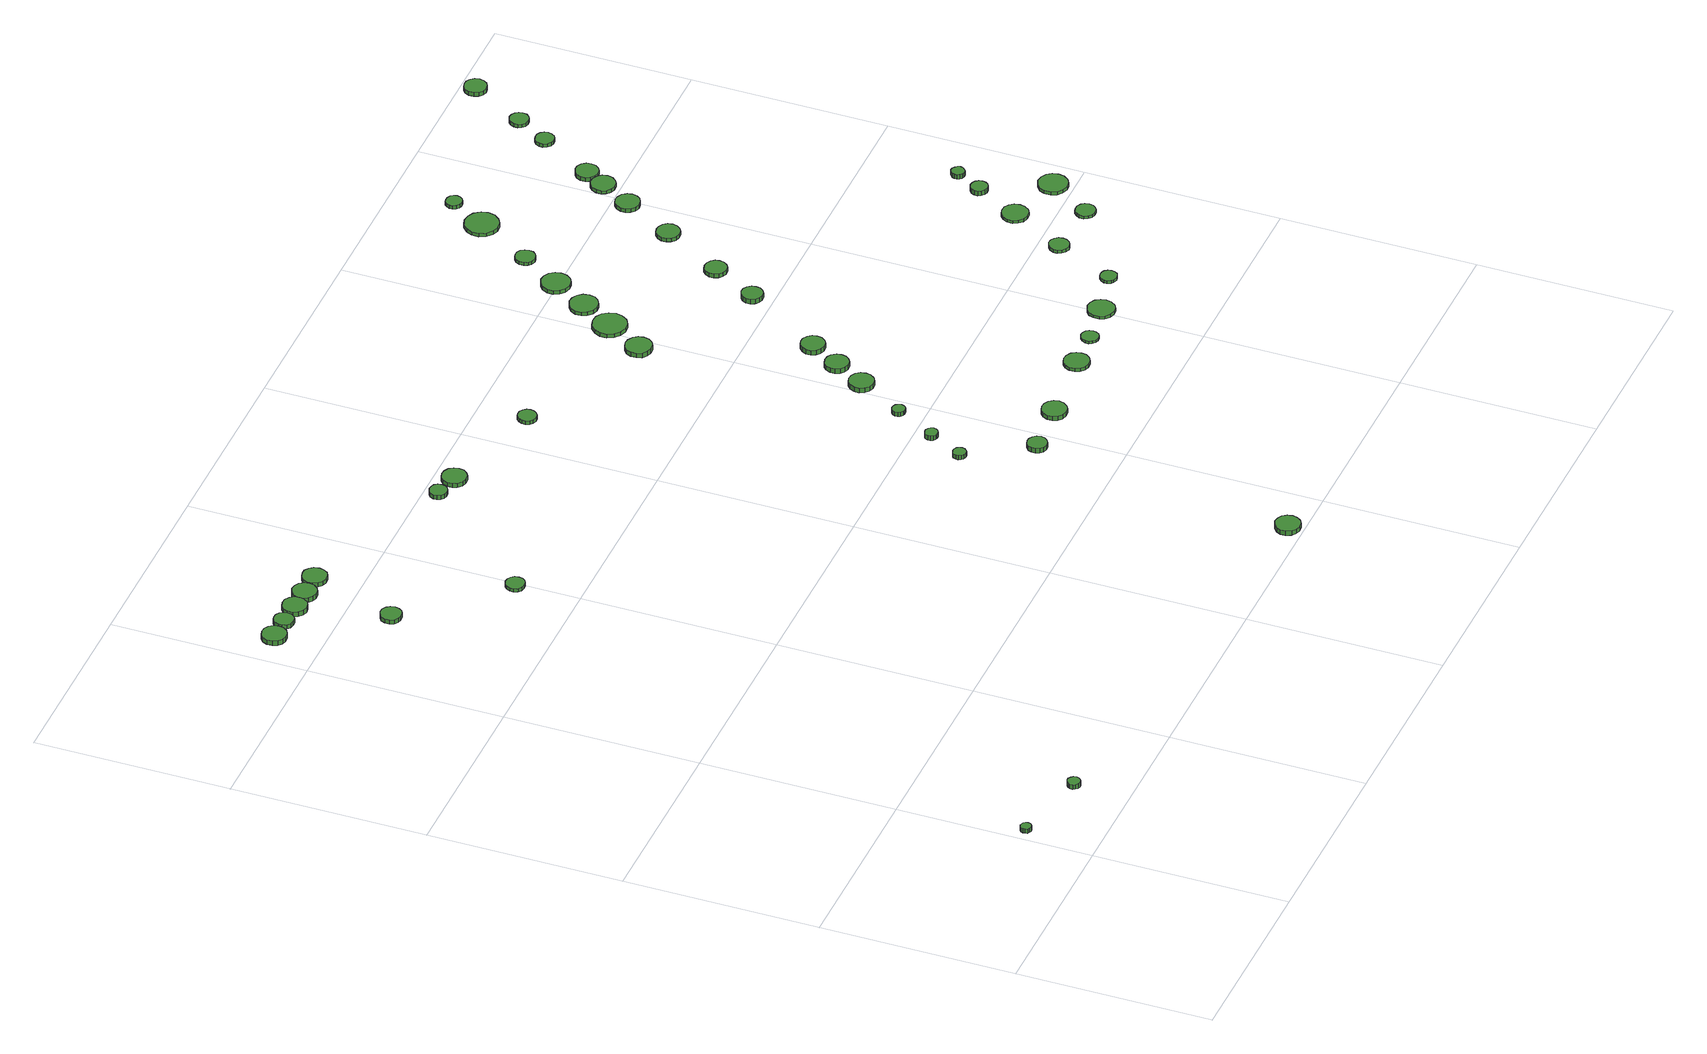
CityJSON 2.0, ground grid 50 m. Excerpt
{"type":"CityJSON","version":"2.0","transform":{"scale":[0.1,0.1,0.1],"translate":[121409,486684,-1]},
"CityObjects":{
"tree1":{"type":"SolitaryVegetationObject","attributes":{"function":"something"},"geometry":[{"type":"MultiSurface","lod":"1","boundaries":[[[0,1,2,3,4,5,6,7,8,9,10,11,12,13,14]],[[15,16,17,18,19,20,21,22,23,24,25,26,27,28,29]],[[0,29,28,1]],[[1,28,27,2]],[[2,27,26,3]],[[3,26,25,4]],[[4,25,24,5]],[[5,24,23,6]],[[6,23,22,7]],[[7,22,21,8]],[[8,21,20,9]],[[9,20,19,10]],[[10,19,18,11]],[[11,18,17,12]],[[12,17,16,13]],[[13,16,15,14]],[[14,15,29,0]]]}]},
"tree2":{"type":"SolitaryVegetationObject","attributes":{"function":"something"},"geometry":[{"type":"MultiSurface","lod":"1","boundaries":[[[30,31,32,33,34,35,36,37,38,39,40,41,42,43,44]],[[45,46,47,48,49,50,51,52,53,54,55,56,57,58,59]],[[30,59,58,31]],[[31,58,57,32]],[[32,57,56,33]],[[33,56,55,34]],[[34,55,54,35]],[[35,54,53,36]],[[36,53,52,37]],[[37,52,51,38]],[[38,51,50,39]],[[39,50,49,40]],[[40,49,48,41]],[[41,48,47,42]],[[42,47,46,43]],[[43,46,45,44]],[[44,45,59,30]]]}]},
"tree3":{"type":"SolitaryVegetationObject","attributes":{"function":"something"},"geometry":[{"type":"MultiSurface","lod":"1","boundaries":[[[60,61,62,63,64,65,66,67,68,69,70,71,72,73,74]],[[75,76,77,78,79,80,81,82,83,84,85,86,87,88,89]],[[60,89,88,61]],[[61,88,87,62]],[[62,87,86,63]],[[63,86,85,64]],[[64,85,84,65]],[[65,84,83,66]],[[66,83,82,67]],[[67,82,81,68]],[[68,81,80,69]],[[69,80,79,70]],[[70,79,78,71]],[[71,78,77,72]],[[72,77,76,73]],[[73,76,75,74]],[[74,75,89,60]]]}]},
"tree4":{"type":"SolitaryVegetationObject","attributes":{"function":"something"},"geometry":[{"type":"MultiSurface","lod":"1","boundaries":[[[90,91,92,93,94,95,96,97,98,99,100,101,102,103,104]],[[105,106,107,108,109,110,111,112,113,114,115,116,117,118,119]],[[90,119,118,91]],[[91,118,117,92]],[[92,117,116,93]],[[93,116,115,94]],[[94,115,114,95]],[[95,114,113,96]],[[96,113,112,97]],[[97,112,111,98]],[[98,111,110,99]],[[99,110,109,100]],[[100,109,108,101]],[[101,108,107,102]],[[102,107,106,103]],[[103,106,105,104]],[[104,105,119,90]]]}]},
"tree5":{"type":"SolitaryVegetationObject","attributes":{"function":"something"},"geometry":[{"type":"MultiSurface","lod":"1","boundaries":[[[120,121,122,123,124,125,126,127,128,129,130,131,132,133,134]],[[135,136,137,138,139,140,141,142,143,144,145,146,147,148,149]],[[120,149,148,121]],[[121,148,147,122]],[[122,147,146,123]],[[123,146,145,124]],[[124,145,144,125]],[[125,144,143,126]],[[126,143,142,127]],[[127,142,141,128]],[[128,141,140,129]],[[129,140,139,130]],[[130,139,138,131]],[[131,138,137,132]],[[132,137,136,133]],[[133,136,135,134]],[[134,135,149,120]]]}]},
"tree6":{"type":"SolitaryVegetationObject","attributes":{"function":"something"},"geometry":[{"type":"MultiSurface","lod":"1","boundaries":[[[150,151,152,153,154,155,156,157,158,159,160,161,162,163,164]],[[165,166,167,168,169,170,171,172,173,174,175,176,177,178,179]],[[150,179,178,151]],[[151,178,177,152]],[[152,177,176,153]],[[153,176,175,154]],[[154,175,174,155]],[[155,174,173,156]],[[156,173,172,157]],[[157,172,171,158]],[[158,171,170,159]],[[159,170,169,160]],[[160,169,168,161]],[[161,168,167,162]],[[162,167,166,163]],[[163,166,165,164]],[[164,165,179,150]]]}]},
"tree7":{"type":"SolitaryVegetationObject","attributes":{"function":"something"},"geometry":[{"type":"MultiSurface","lod":"1","boundaries":[[[180,181,182,183,184,185,186,187,188,189,190,191,192,193,194]],[[195,196,197,198,199,200,201,202,203,204,205,206,207,208,209]],[[180,209,208,181]],[[181,208,207,182]],[[182,207,206,183]],[[183,206,205,184]],[[184,205,204,185]],[[185,204,203,186]],[[186,203,202,187]],[[187,202,201,188]],[[188,201,200,189]],[[189,200,199,190]],[[190,199,198,191]],[[191,198,197,192]],[[192,197,196,193]],[[193,196,195,194]],[[194,195,209,180]]]}]},
"tree8":{"type":"SolitaryVegetationObject","attributes":{"function":"something"},"geometry":[{"type":"MultiSurface","lod":"1","boundaries":[[[210,211,212,213,214,215,216,217,218,219,220,221,222,223,224]],[[225,226,227,228,229,230,231,232,233,234,235,236,237,238,239]],[[210,239,238,211]],[[211,238,237,212]],[[212,237,236,213]],[[213,236,235,214]],[[214,235,234,215]],[[215,234,233,216]],[[216,233,232,217]],[[217,232,231,218]],[[218,231,230,219]],[[219,230,229,220]],[[220,229,228,221]],[[221,228,227,222]],[[222,227,226,223]],[[223,226,225,224]],[[224,225,239,210]]]}]},
"tree9":{"type":"SolitaryVegetationObject","attributes":{"function":"something"},"geometry":[{"type":"MultiSurface","lod":"1","boundaries":[[[240,241,242,243,244,245,246,247,248,249,250,251,252,253,254]],[[255,256,257,258,259,260,261,262,263,264,265,266,267,268,269]],[[240,269,268,241]],[[241,268,267,242]],[[242,267,266,243]],[[243,266,265,244]],[[244,265,264,245]],[[245,264,263,246]],[[246,263,262,247]],[[247,262,261,248]],[[248,261,260,249]],[[249,260,259,250]],[[250,259,258,251]],[[251,258,257,252]],[[252,257,256,253]],[[253,256,255,254]],[[254,255,269,240]]]}]},
"tree10":{"type":"SolitaryVegetationObject","attributes":{"function":"something"},"geometry":[{"type":"MultiSurface","lod":"1","boundaries":[[[270,271,272,273,274,275,276,277,278,279,280,281,282,283,284]],[[285,286,287,288,289,290,291,292,293,294,295,296,297,298,299]],[[270,299,298,271]],[[271,298,297,272]],[[272,297,296,273]],[[273,296,295,274]],[[274,295,294,275]],[[275,294,293,276]],[[276,293,292,277]],[[277,292,291,278]],[[278,291,290,279]],[[279,290,289,280]],[[280,289,288,281]],[[281,288,287,282]],[[282,287,286,283]],[[283,286,285,284]],[[284,285,299,270]]]}]},
"tree11":{"type":"SolitaryVegetationObject","attributes":{"function":"something"},"geometry":[{"type":"MultiSurface","lod":"1","boundaries":[[[300,301,302,303,304,305,306,307,308,309,310,311,312,313,314]],[[315,316,317,318,319,320,321,322,323,324,325,326,327,328,329]],[[300,329,328,301]],[[301,328,327,302]],[[302,327,326,303]],[[303,326,325,304]],[[304,325,324,305]],[[305,324,323,306]],[[306,323,322,307]],[[307,322,321,308]],[[308,321,320,309]],[[309,320,319,310]],[[310,319,318,311]],[[311,318,317,312]],[[312,317,316,313]],[[313,316,315,314]],[[314,315,329,300]]]}]},
"tree12":{"type":"SolitaryVegetationObject","attributes":{"function":"something"},"geometry":[{"type":"MultiSurface","lod":"1","boundaries":[[[330,331,332,333,334,335,336,337,338,339,340,341,342,343,344]],[[345,346,347,348,349,350,351,352,353,354,355,356,357,358,359]],[[330,359,358,331]],[[331,358,357,332]],[[332,357,356,333]],[[333,356,355,334]],[[334,355,354,335]],[[335,354,353,336]],[[336,353,352,337]],[[337,352,351,338]],[[338,351,350,339]],[[339,350,349,340]],[[340,349,348,341]],[[341,348,347,342]],[[342,347,346,343]],[[343,346,345,344]],[[344,345,359,330]]]}]},
"tree13":{"type":"SolitaryVegetationObject","attributes":{"function":"something"},"geometry":[{"type":"MultiSurface","lod":"1","boundaries":[[[360,361,362,363,364,365,366,367,368,369,370,371,372,373,374]],[[375,376,377,378,379,380,381,382,383,384,385,386,387,388,389]],[[360,389,388,361]],[[361,388,387,362]],[[362,387,386,363]],[[363,386,385,364]],[[364,385,384,365]],[[365,384,383,366]],[[366,383,382,367]],[[367,382,381,368]],[[368,381,380,369]],[[369,380,379,370]],[[370,379,378,371]],[[371,378,377,372]],[[372,377,376,373]],[[373,376,375,374]],[[374,375,389,360]]]}]},
"tree14":{"type":"SolitaryVegetationObject","attributes":{"function":"something"},"geometry":[{"type":"MultiSurface","lod":"1","boundaries":[[[390,391,392,393,394,395,396,397,398,399,400,401,402,403,404]],[[405,406,407,408,409,410,411,412,413,414,415,416,417,418,419]],[[390,419,418,391]],[[391,418,417,392]],[[392,417,416,393]],[[393,416,415,394]],[[394,415,414,395]],[[395,414,413,396]],[[396,413,412,397]],[[397,412,411,398]],[[398,411,410,399]],[[399,410,409,400]],[[400,409,408,401]],[[401,408,407,402]],[[402,407,406,403]],[[403,406,405,404]],[[404,405,419,390]]]}]},
"tree15":{"type":"SolitaryVegetationObject","attributes":{"function":"something"},"geometry":[{"type":"MultiSurface","lod":"1","boundaries":[[[420,421,422,423,424,425,426,427,428,429,430,431,432,433,434]],[[435,436,437,438,439,440,441,442,443,444,445,446,447,448,449]],[[420,449,448,421]],[[421,448,447,422]],[[422,447,446,423]],[[423,446,445,424]],[[424,445,444,425]],[[425,444,443,426]],[[426,443,442,427]],[[427,442,441,428]],[[428,441,440,429]],[[429,440,439,430]],[[430,439,438,431]],[[431,438,437,432]],[[432,437,436,433]],[[433,436,435,434]],[[434,435,449,420]]]}]},
"tree16":{"type":"SolitaryVegetationObject","attributes":{"function":"something"},"geometry":[{"type":"MultiSurface","lod":"1","boundaries":[[[450,451,452,453,454,455,456,457,458,459,460,461,462,463,464]],[[465,466,467,468,469,470,471,472,473,474,475,476,477,478,479]],[[450,479,478,451]],[[451,478,477,452]],[[452,477,476,453]],[[453,476,475,454]],[[454,475,474,455]],[[455,474,473,456]],[[456,473,472,457]],[[457,472,471,458]],[[458,471,470,459]],[[459,470,469,460]],[[460,469,468,461]],[[461,468,467,462]],[[462,467,466,463]],[[463,466,465,464]],[[464,465,479,450]]]}]},
"tree17":{"type":"SolitaryVegetationObject","attributes":{"function":"something"},"geometry":[{"type":"MultiSurface","lod":"1","boundaries":[[[480,481,482,483,484,485,486,487,488,489,490,491,492,493,494]],[[495,496,497,498,499,500,501,502,503,504,505,506,507,508,509]],[[480,509,508,481]],[[481,508,507,482]],[[482,507,506,483]],[[483,506,505,484]],[[484,505,504,485]],[[485,504,503,486]],[[486,503,502,487]],[[487,502,501,488]],[[488,501,500,489]],[[489,500,499,490]],[[490,499,498,491]],[[491,498,497,492]],[[492,497,496,493]],[[493,496,495,494]],[[494,495,509,480]]]}]},
"tree18":{"type":"SolitaryVegetationObject","attributes":{"function":"something"},"geometry":[{"type":"MultiSurface","lod":"1","boundaries":[[[510,511,512,513,514,515,516,517,518,519,520,521,522,523,524]],[[525,526,527,528,529,530,531,532,533,534,535,536,537,538,539]],[[510,539,538,511]],[[511,538,537,512]],[[512,537,536,513]],[[513,536,535,514]],[[514,535,534,515]],[[515,534,533,516]],[[516,533,532,517]],[[517,532,531,518]],[[518,531,530,519]],[[519,530,529,520]],[[520,529,528,521]],[[521,528,527,522]],[[522,527,526,523]],[[523,526,525,524]],[[524,525,539,510]]]}]},
"tree19":{"type":"SolitaryVegetationObject","attributes":{"function":"something"},"geometry":[{"type":"MultiSurface","lod":"1","boundaries":[[[540,541,542,543,544,545,546,547,548,549,550,551,552,553,554]],[[555,556,557,558,559,560,561,562,563,564,565,566,567,568,569]],[[540,569,568,541]],[[541,568,567,542]],[[542,567,566,543]],[[543,566,565,544]],[[544,565,564,545]],[[545,564,563,546]],[[546,563,562,547]],[[547,562,561,548]],[[548,561,560,549]],[[549,560,559,550]],[[550,559,558,551]],[[551,558,557,552]],[[552,557,556,553]],[[553,556,555,554]],[[554,555,569,540]]]}]},
"tree20":{"type":"SolitaryVegetationObject","attributes":{"function":"something"},"geometry":[{"type":"MultiSurface","lod":"1","boundaries":[[[570,571,572,573,574,575,576,577,578,579,580,581,582,583,584]],[[585,586,587,588,589,590,591,592,593,594,595,596,597,598,599]],[[570,599,598,571]],[[571,598,597,572]],[[572,597,596,573]],[[573,596,595,574]],[[574,595,594,575]],[[575,594,593,576]],[[576,593,592,577]],[[577,592,591,578]],[[578,591,590,579]],[[579,590,589,580]],[[580,589,588,581]],[[581,588,587,582]],[[582,587,586,583]],[[583,586,585,584]],[[584,585,599,570]]]}]},
"tree21":{"type":"SolitaryVegetationObject","attributes":{"function":"something"},"geometry":[{"type":"MultiSurface","lod":"1","boundaries":[[[600,601,602,603,604,605,606,607,608,609,610,611,612,613,614]],[[615,616,617,618,619,620,621,622,623,624,625,626,627,628,629]],[[600,629,628,601]],[[601,628,627,602]],[[602,627,626,603]],[[603,626,625,604]],[[604,625,624,605]],[[605,624,623,606]],[[606,623,622,607]],[[607,622,621,608]],[[608,621,620,609]],[[609,620,619,610]],[[610,619,618,611]],[[611,618,617,612]],[[612,617,616,613]],[[613,616,615,614]],[[614,615,629,600]]]}]},
"tree22":{"type":"SolitaryVegetationObject","attributes":{"function":"something"},"geometry":[{"type":"MultiSurface","lod":"1","boundaries":[[[630,631,632,633,634,635,636,637,638,639,640,641,642,643,644]],[[645,646,647,648,649,650,651,652,653,654,655,656,657,658,659]],[[630,659,658,631]],[[631,658,657,632]],[[632,657,656,633]],[[633,656,655,634]],[[634,655,654,635]],[[635,654,653,636]],[[636,653,652,637]],[[637,652,651,638]],[[638,651,650,639]],[[639,650,649,640]],[[640,649,648,641]],[[641,648,647,642]],[[642,647,646,643]],[[643,646,645,644]],[[644,645,659,630]]]}]},
"tree23":{"type":"SolitaryVegetationObject","attributes":{"function":"something"},"geometry":[{"type":"MultiSurface","lod":"1","boundaries":[[[660,661,662,663,664,665,666,667,668,669,670,671,672,673,674]],[[675,676,677,678,679,680,681,682,683,684,685,686,687,688,689]],[[660,689,688,661]],[[661,688,687,662]],[[662,687,686,663]],[[663,686,685,664]],[[664,685,684,665]],[[665,684,683,666]],[[666,683,682,667]],[[667,682,681,668]],[[668,681,680,669]],[[669,680,679,670]],[[670,679,678,671]],[[671,678,677,672]],[[672,677,676,673]],[[673,676,675,674]],[[674,675,689,660]]]}]},
"tree24":{"type":"SolitaryVegetationObject","attributes":{"function":"something"},"geometry":[{"type":"MultiSurface","lod":"1","boundaries":[[[690,691,692,693,694,695,696,697,698,699,700,701,702,703,704]],[[705,706,707,708,709,710,711,712,713,714,715,716,717,718,719]],[[690,719,718,691]],[[691,718,717,692]],[[692,717,716,693]],[[693,716,715,694]],[[694,715,714,695]],[[695,714,713,696]],[[696,713,712,697]],[[697,712,711,698]],[[698,711,710,699]],[[699,710,709,700]],[[700,709,708,701]],[[701,708,707,702]],[[702,707,706,703]],[[703,706,705,704]],[[704,705,719,690]]]}]},
"tree25":{"type":"SolitaryVegetationObject","attributes":{"function":"something"},"geometry":[{"type":"MultiSurface","lod":"1","boundaries":[[[720,721,722,723,724,725,726,727,728,729,730,731,732,733,734]],[[735,736,737,738,739,740,741,742,743,744,745,746,747,748,749]],[[720,749,748,721]],[[721,748,747,722]],[[722,747,746,723]],[[723,746,745,724]],[[724,745,744,725]],[[725,744,743,726]],[[726,743,742,727]],[[727,742,741,728]],[[728,741,740,729]],[[729,740,739,730]],[[730,739,738,731]],[[731,738,737,732]],[[732,737,736,733]],[[733,736,735,734]],[[734,735,749,720]]]}]},
"tree26":{"type":"SolitaryVegetationObject","attributes":{"function":"something"},"geometry":[{"type":"MultiSurface","lod":"1","boundaries":[[[750,751,752,753,754,755,756,757,758,759,760,761,762,763,764]],[[765,766,767,768,769,770,771,772,773,774,775,776,777,778,779]],[[750,779,778,751]],[[751,778,777,752]],[[752,777,776,753]],[[753,776,775,754]],[[754,775,774,755]],[[755,774,773,756]],[[756,773,772,757]],[[757,772,771,758]],[[758,771,770,759]],[[759,770,769,760]],[[760,769,768,761]],[[761,768,767,762]],[[762,767,766,763]],[[763,766,765,764]],[[764,765,779,750]]]}]},
"tree27":{"type":"SolitaryVegetationObject","attributes":{"function":"something"},"geometry":[{"type":"MultiSurface","lod":"1","boundaries":[[[780,781,782,783,784,785,786,787,788,789,790,791,792,793,794]],[[795,796,797,798,799,800,801,802,803,804,805,806,807,808,809]],[[780,809,808,781]],[[781,808,807,782]],[[782,807,806,783]],[[783,806,805,784]],[[784,805,804,785]],[[785,804,803,786]],[[786,803,802,787]],[[787,802,801,788]],[[788,801,800,789]],[[789,800,799,790]],[[790,799,798,791]],[[791,798,797,792]],[[792,797,796,793]],[[793,796,795,794]],[[794,795,809,780]]]}]},
"tree28":{"type":"SolitaryVegetationObject","attributes":{"function":"something"},"geometry":[{"type":"MultiSurface","lod":"1","boundaries":[[[810,811,812,813,814,815,816,817,818,819,820,821,822,823,824]],[[825,826,827,828,829,830,831,832,833,834,835,836,837,838,839]],[[810,839,838,811]],[[811,838,837,812]],[[812,837,836,813]],[[813,836,835,814]],[[814,835,834,815]],[[815,834,833,816]],[[816,833,832,817]],[[817,832,831,818]],[[818,831,830,819]],[[819,830,829,820]],[[820,829,828,821]],[[821,828,827,822]],[[822,827,826,823]],[[823,826,825,824]],[[824,825,839,810]]]}]},
"tree29":{"type":"SolitaryVegetationObject","attributes":{"function":"something"},"geometry":[{"type":"MultiSurface","lod":"1","boundaries":[[[840,841,842,843,844,845,846,847,848,849,850,851,852,853,854]],[[855,856,857,858,859,860,861,862,863,864,865,866,867,868,869]],[[840,869,868,841]],[[841,868,867,842]],[[842,867,866,843]],[[843,866,865,844]],[[844,865,864,845]],[[845,864,863,846]],[[846,863,862,847]],[[847,862,861,848]],[[848,861,860,849]],[[849,860,859,850]],[[850,859,858,851]],[[851,858,857,852]],[[852,857,856,853]],[[853,856,855,854]],[[854,855,869,840]]]}]},
"tree30":{"type":"SolitaryVegetationObject","attributes":{"function":"something"},"geometry":[{"type":"MultiSurface","lod":"1","boundaries":[[[870,871,872,873,874,875,876,877,878,879,880,881,882,883,884]],[[885,886,887,888,889,890,891,892,893,894,895,896,897,898,899]],[[870,899,898,871]],[[871,898,897,872]],[[872,897,896,873]],[[873,896,895,874]],[[874,895,894,875]],[[875,894,893,876]],[[876,893,892,877]],[[877,892,891,878]],[[878,891,890,879]],[[879,890,889,880]],[[880,889,888,881]],[[881,888,887,882]],[[882,887,886,883]],[[883,886,885,884]],[[884,885,899,870]]]}]},
"tree31":{"type":"SolitaryVegetationObject","attributes":{"function":"something"},"geometry":[{"type":"MultiSurface","lod":"1","boundaries":[[[900,901,902,903,904,905,906,907,908,909,910,911,912,913,914]],[[915,916,917,918,919,920,921,922,923,924,925,926,927,928,929]],[[900,929,928,901]],[[901,928,927,902]],[[902,927,926,903]],[[903,926,925,904]],[[904,925,924,905]],[[905,924,923,906]],[[906,923,922,907]],[[907,922,921,908]],[[908,921,920,909]],[[909,920,919,910]],[[910,919,918,911]],[[911,918,917,912]],[[912,917,916,913]],[[913,916,915,914]],[[914,915,929,900]]]}]},
"tree32":{"type":"SolitaryVegetationObject","attributes":{"function":"something"},"geometry":[{"type":"MultiSurface","lod":"1","boundaries":[[[930,931,932,933,934,935,936,937,938,939,940,941,942,943,944]],[[945,946,947,948,949,950,951,952,953,954,955,956,957,958,959]],[[930,959,958,931]],[[931,958,957,932]],[[932,957,956,933]],[[933,956,955,934]],[[934,955,954,935]],[[935,954,953,936]],[[936,953,952,937]],[[937,952,951,938]],[[938,951,950,939]],[[939,950,949,940]],[[940,949,948,941]],[[941,948,947,942]],[[942,947,946,943]],[[943,946,945,944]],[[944,945,959,930]]]}]},
"tree33":{"type":"SolitaryVegetationObject","attributes":{"function":"something"},"geometry":[{"type":"MultiSurface","lod":"1","boundaries":[[[960,961,962,963,964,965,966,967,968,969,970,971,972,973,974]],[[975,976,977,978,979,980,981,982,983,984,985,986,987,988,989]],[[960,989,988,961]],[[961,988,987,962]],[[962,987,986,963]],[[963,986,985,964]],[[964,985,984,965]],[[965,984,983,966]],[[966,983,982,967]],[[967,982,981,968]],[[968,981,980,969]],[[969,980,979,970]],[[970,979,978,971]],[[971,978,977,972]],[[972,977,976,973]],[[973,976,975,974]],[[974,975,989,960]]]}]},
"tree34":{"type":"SolitaryVegetationObject","attributes":{"function":"something"},"geometry":[{"type":"MultiSurface","lod":"1","boundaries":[[[990,991,992,993,994,995,996,997,998,999,1000,1001,1002,1003,1004]],[[1005,1006,1007,1008,1009,1010,1011,1012,1013,1014,1015,1016,1017,1018,1019]],[[990,1019,1018,991]],[[991,1018,1017,992]],[[992,1017,1016,993]],[[993,1016,1015,994]],[[994,1015,1014,995]],[[995,1014,1013,996]],[[996,1013,1012,997]],[[997,1012,1011,998]],[[998,1011,1010,999]],[[999,1010,1009,1000]],[[1000,1009,1008,1001]],[[1001,1008,1007,1002]],[[1002,1007,1006,1003]],[[1003,1006,1005,1004]],[[1004,1005,1019,990]]]}]},
"tree35":{"type":"SolitaryVegetationObject","attributes":{"function":"something"},"geometry":[{"type":"MultiSurface","lod":"1","boundaries":[[[1020,1021,1022,1023,1024,1025,1026,1027,1028,1029,1030,1031,1032,1033,1034]],[[1035,1036,1037,1038,1039,1040,1041,1042,1043,1044,1045,1046,1047,1048,1049]],[[1020,1049,1048,1021]],[[1021,1048,1047,1022]],[[1022,1047,1046,1023]],[[1023,1046,1045,1024]],[[1024,1045,1044,1025]],[[1025,1044,1043,1026]],[[1026,1043,1042,1027]],[[1027,1042,1041,1028]],[[1028,1041,1040,1029]],[[1029,1040,1039,1030]],[[1030,1039,1038,1031]],[[1031,1038,1037,1032]],[[1032,1037,1036,1033]],[[1033,1036,1035,1034]],[[1034,1035,1049,1020]]]}]},
"tree36":{"type":"SolitaryVegetationObject","attributes":{"function":"something"},"geometry":[{"type":"MultiSurface","lod":"1","boundaries":[[[1050,1051,1052,1053,1054,1055,1056,1057,1058,1059,1060,1061,1062,1063,1064]],[[1065,1066,1067,1068,1069,1070,1071,1072,1073,1074,1075,1076,1077,1078,1079]],[[1050,1079,1078,1051]],[[1051,1078,1077,1052]],[[1052,1077,1076,1053]],[[1053,1076,1075,1054]],[[1054,1075,1074,1055]],[[1055,1074,1073,1056]],[[1056,1073,1072,1057]],[[1057,1072,1071,1058]],[[1058,1071,1070,1059]],[[1059,1070,1069,1060]],[[1060,1069,1068,1061]],[[1061,1068,1067,1062]],[[1062,1067,1066,1063]],[[1063,1066,1065,1064]],[[1064,1065,1079,1050]]]}]},
"tree37":{"type":"SolitaryVegetationObject","attributes":{"function":"something"},"geometry":[{"type":"MultiSurface","lod":"1","boundaries":[[[1080,1081,1082,1083,1084,1085,1086,1087,1088,1089,1090,1091,1092,1093,1094]],[[1095,1096,1097,1098,1099,1100,1101,1102,1103,1104,1105,1106,1107,1108,1109]],[[1080,1109,1108,1081]],[[1081,1108,1107,1082]],[[1082,1107,1106,1083]],[[1083,1106,1105,1084]],[[1084,1105,1104,1085]],[[1085,1104,1103,1086]],[[1086,1103,1102,1087]],[[1087,1102,1101,1088]],[[1088,1101,1100,1089]],[[1089,1100,1099,1090]],[[1090,1099,1098,1091]],[[1091,1098,1097,1092]],[[1092,1097,1096,1093]],[[1093,1096,1095,1094]],[[1094,1095,1109,1080]]]}]},
"tree38":{"type":"SolitaryVegetationObject","attributes":{"function":"something"},"geometry":[{"type":"MultiSurface","lod":"1","boundaries":[[[1110,1111,1112,1113,1114,1115,1116,1117,1118,1119,1120,1121,1122,1123,1124]],[[1125,1126,1127,1128,1129,1130,1131,1132,1133,1134,1135,1136,1137,1138,1139]],[[1110,1139,1138,1111]],[[1111,1138,1137,1112]],[[1112,1137,1136,1113]],[[1113,1136,1135,1114]],[[1114,1135,1134,1115]],[[1115,1134,1133,1116]],[[1116,1133,1132,1117]],[[1117,1132,1131,1118]],[[1118,1131,1130,1119]],[[1119,1130,1129,1120]],[[1120,1129,1128,1121]],[[1121,1128,1127,1122]],[[1122,1127,1126,1123]],[[1123,1126,1125,1124]],[[1124,1125,1139,1110]]]}]},
"tree39":{"type":"SolitaryVegetationObject","attributes":{"function":"something"},"geometry":[{"type":"MultiSurface","lod":"1","boundaries":[[[1140,1141,1142,1143,1144,1145,1146,1147,1148,1149,1150,1151,1152,1153,1154]],[[1155,1156,1157,1158,1159,1160,1161,1162,1163,1164,1165,1166,1167,1168,1169]],[[1140,1169,1168,1141]],[[1141,1168,1167,1142]],[[1142,1167,1166,1143]],[[1143,1166,1165,1144]],[[1144,1165,1164,1145]],[[1145,1164,1163,1146]],[[1146,1163,1162,1147]],[[1147,1162,1161,1148]],[[1148,1161,1160,1149]],[[1149,1160,1159,1150]],[[1150,1159,1158,1151]],[[1151,1158,1157,1152]],[[1152,1157,1156,1153]],[[1153,1156,1155,1154]],[[1154,1155,1169,1140]]]}]},
"tree40":{"type":"SolitaryVegetationObject","attributes":{"function":"something"},"geometry":[{"type":"MultiSurface","lod":"1","boundaries":[[[1170,1171,1172,1173,1174,1175,1176,1177,1178,1179,1180,1181,1182,1183,1184]],[[1185,1186,1187,1188,1189,1190,1191,1192,1193,1194,1195,1196,1197,1198,1199]],[[1170,1199,1198,1171]],[[1171,1198,1197,1172]],[[1172,1197,1196,1173]],[[1173,1196,1195,1174]],[[1174,1195,1194,1175]],[[1175,1194,1193,1176]],[[1176,1193,1192,1177]],[[1177,1192,1191,1178]],[[1178,1191,1190,1179]],[[1179,1190,1189,1180]],[[1180,1189,1188,1181]],[[1181,1188,1187,1182]],[[1182,1187,1186,1183]],[[1183,1186,1185,1184]],[[1184,1185,1199,1170]]]}]},
"tree41":{"type":"SolitaryVegetationObject","attributes":{"function":"something"},"geometry":[{"type":"MultiSurface","lod":"1","boundaries":[[[1200,1201,1202,1203,1204,1205,1206,1207,1208,1209,1210,1211,1212,1213,1214]],[[1215,1216,1217,1218,1219,1220,1221,1222,1223,1224,1225,1226,1227,1228,1229]],[[1200,1229,1228,1201]],[[1201,1228,1227,1202]],[[1202,1227,1226,1203]],[[1203,1226,1225,1204]],[[1204,1225,1224,1205]],[[1205,1224,1223,1206]],[[1206,1223,1222,1207]],[[1207,1222,1221,1208]],[[1208,1221,1220,1209]],[[1209,1220,1219,1210]],[[1210,1219,1218,1211]],[[1211,1218,1217,1212]],[[1212,1217,1216,1213]],[[1213,1216,1215,1214]],[[1214,1215,1229,1200]]]}]},
"tree42":{"type":"SolitaryVegetationObject","attributes":{"function":"something"},"geometry":[{"type":"MultiSurface","lod":"1","boundaries":[[[1230,1231,1232,1233,1234,1235,1236,1237,1238,1239,1240,1241,1242,1243,1244]],[[1245,1246,1247,1248,1249,1250,1251,1252,1253,1254,1255,1256,1257,1258,1259]],[[1230,1259,1258,1231]],[[1231,1258,1257,1232]],[[1232,1257,1256,1233]],[[1233,1256,1255,1234]],[[1234,1255,1254,1235]],[[1235,1254,1253,1236]],[[1236,1253,1252,1237]],[[1237,1252,1251,1238]],[[1238,1251,1250,1239]],[[1239,1250,1249,1240]],[[1240,1249,1248,1241]],[[1241,1248,1247,1242]],[[1242,1247,1246,1243]],[[1243,1246,1245,1244]],[[1244,1245,1259,1230]]]}]},
"tree43":{"type":"SolitaryVegetationObject","attributes":{"function":"something"},"geometry":[{"type":"MultiSurface","lod":"1","boundaries":[[[1260,1261,1262,1263,1264,1265,1266,1267,1268,1269,1270,1271,1272,1273,1274]],[[1275,1276,1277,1278,1279,1280,1281,1282,1283,1284,1285,1286,1287,1288,1289]],[[1260,1289,1288,1261]],[[1261,1288,1287,1262]],[[1262,1287,1286,1263]],[[1263,1286,1285,1264]],[[1264,1285,1284,1265]],[[1265,1284,1283,1266]],[[1266,1283,1282,1267]],[[1267,1282,1281,1268]],[[1268,1281,1280,1269]],[[1269,1280,1279,1270]],[[1270,1279,1278,1271]],[[1271,1278,1277,1272]],[[1272,1277,1276,1273]],[[1273,1276,1275,1274]],[[1274,1275,1289,1260]]]}]},
"tree44":{"type":"SolitaryVegetationObject","attributes":{"function":"something"},"geometry":[{"type":"MultiSurface","lod":"1","boundaries":[[[1290,1291,1292,1293,1294,1295,1296,1297,1298,1299,1300,1301,1302,1303,1304]],[[1305,1306,1307,1308,1309,1310,1311,1312,1313,1314,1315,1316,1317,1318,1319]],[[1290,1319,1318,1291]],[[1291,1318,1317,1292]],[[1292,1317,1316,1293]],[[1293,1316,1315,1294]],[[1294,1315,1314,1295]],[[1295,1314,1313,1296]],[[1296,1313,1312,1297]],[[1297,1312,1311,1298]],[[1298,1311,1310,1299]],[[1299,1310,1309,1300]],[[1300,1309,1308,1301]],[[1301,1308,1307,1302]],[[1302,1307,1306,1303]],[[1303,1306,1305,1304]],[[1304,1305,1319,1290]]]}]},
"tree45":{"type":"SolitaryVegetationObject","attributes":{"function":"something"},"geometry":[{"type":"MultiSurface","lod":"1","boundaries":[[[1320,1321,1322,1323,1324,1325,1326,1327,1328,1329,1330,1331,1332,1333,1334]],[[1335,1336,1337,1338,1339,1340,1341,1342,1343,1344,1345,1346,1347,1348,1349]],[[1320,1349,1348,1321]],[[1321,1348,1347,1322]],[[1322,1347,1346,1323]],[[1323,1346,1345,1324]],[[1324,1345,1344,1325]],[[1325,1344,1343,1326]],[[1326,1343,1342,1327]],[[1327,1342,1341,1328]],[[1328,1341,1340,1329]],[[1329,1340,1339,1330]],[[1330,1339,1338,1331]],[[1331,1338,1337,1332]],[[1332,1337,1336,1333]],[[1333,1336,1335,1334]],[[1334,1335,1349,1320]]]}]},
"tree46":{"type":"SolitaryVegetationObject","attributes":{"function":"something"},"geometry":[{"type":"MultiSurface","lod":"1","boundaries":[[[1350,1351,1352,1353,1354,1355,1356,1357,1358,1359,1360,1361,1362,1363,1364]],[[1365,1366,1367,1368,1369,1370,1371,1372,1373,1374,1375,1376,1377,1378,1379]],[[1350,1379,1378,1351]],[[1351,1378,1377,1352]],[[1352,1377,1376,1353]],[[1353,1376,1375,1354]],[[1354,1375,1374,1355]],[[1355,1374,1373,1356]],[[1356,1373,1372,1357]],[[1357,1372,1371,1358]],[[1358,1371,1370,1359]],[[1359,1370,1369,1360]],[[1360,1369,1368,1361]],[[1361,1368,1367,1362]],[[1362,1367,1366,1363]],[[1363,1366,1365,1364]],[[1364,1365,1379,1350]]]}]},
"tree47":{"type":"SolitaryVegetationObject","attributes":{"function":"something"},"geometry":[{"type":"MultiSurface","lod":"1","boundaries":[[[1380,1381,1382,1383,1384,1385,1386,1387,1388,1389,1390,1391,1392,1393,1394]],[[1395,1396,1397,1398,1399,1400,1401,1402,1403,1404,1405,1406,1407,1408,1409]],[[1380,1409,1408,1381]],[[1381,1408,1407,1382]],[[1382,1407,1406,1383]],[[1383,1406,1405,1384]],[[1384,1405,1404,1385]],[[1385,1404,1403,1386]],[[1386,1403,1402,1387]],[[1387,1402,1401,1388]],[[1388,1401,1400,1389]],[[1389,1400,1399,1390]],[[1390,1399,1398,1391]],[[1391,1398,1397,1392]],[[1392,1397,1396,1393]],[[1393,1396,1395,1394]],[[1394,1395,1409,1380]]]}]}
},
"vertices":[
[36,178,31],[35,184,31],[31,189,31],[26,191,31],[21,192,31],[15,190,31],[11,186,31],[9,181,31],[9,176,31],[11,170,31],[15,167,31],[21,165,31],[26,165,31],[31,168,31],[35,173,31],[35,173,19],[31,168,19],[26,165,19],[21,165,19],[15,167,19],[11,170,19],[9,176,19],[9,181,19],[11,186,19],[15,190,19],[21,192,19],[26,191,19],[31,189,19],[35,184,19],[36,178,19],
[253,140,25],[251,147,25],[247,152,25],[241,156,25],[235,157,25],[228,154,25],[223,150,25],[220,144,25],[220,137,25],[223,131,25],[228,126,25],[235,124,25],[241,125,25],[247,128,25],[251,134,25],[251,134,12],[247,128,12],[241,125,12],[235,124,12],[228,126,12],[223,131,12],[220,137,12],[220,144,12],[223,150,12],[228,154,12],[235,157,12],[241,156,12],[247,152,12],[251,147,12],[253,140,12],
[115,2116,27],[113,2129,27],[105,2139,27],[94,2146,27],[81,2147,27],[69,2143,27],[59,2135,27],[54,2123,27],[54,2110,27],[59,2098,27],[69,2089,27],[81,2085,27],[94,2087,27],[105,2093,27],[113,2104,27],[113,2104,14],[105,2093,14],[94,2087,14],[81,2085,14],[69,2089,14],[59,2098,14],[54,2110,14],[54,2123,14],[59,2135,14],[69,2143,14],[81,2147,14],[94,2146,14],[105,2139,14],[113,2129,14],[115,2116,14],
[174,2117,25],[172,2127,25],[166,2136,25],[157,2141,25],[146,2142,25],[136,2139,25],[129,2132,25],[124,2122,25],[124,2112,25],[129,2102,25],[136,2095,25],[146,2092,25],[157,2093,25],[166,2098,25],[172,2107,25],[172,2107,13],[166,2098,13],[157,2093,13],[146,2092,13],[136,2095,13],[129,2102,13],[124,2112,13],[124,2122,13],[129,2132,13],[136,2139,13],[146,2142,13],[157,2141,13],[166,2136,13],[172,2127,13],[174,2117,13],
[291,1889,23],[288,1900,23],[282,1909,23],[272,1915,23],[261,1916,23],[251,1912,23],[242,1905,23],[238,1895,23],[238,1884,23],[242,1873,23],[251,1866,23],[261,1863,23],[272,1864,23],[282,1869,23],[288,1878,23],[288,1878,11],[282,1869,11],[272,1864,11],[261,1863,11],[251,1866,11],[242,1873,11],[238,1884,11],[238,1895,11],[242,1905,11],[251,1912,11],[261,1916,11],[272,1915,11],[282,1909,11],[288,1900,11],[291,1889,11],
[241,2113,25],[239,2126,25],[231,2136,25],[220,2143,25],[207,2144,25],[195,2140,25],[185,2131,25],[180,2120,25],[180,2107,25],[185,2095,25],[195,2086,25],[207,2082,25],[220,2084,25],[231,2090,25],[239,2101,25],[239,2101,12],[231,2090,12],[220,2084,12],[207,2082,12],[195,2086,12],[185,2095,12],[180,2107,12],[180,2120,12],[185,2131,12],[195,2140,12],[207,2144,12],[220,2143,12],[231,2136,12],[239,2126,12],[241,2113,12],
[301,2112,25],[299,2124,25],[291,2135,25],[280,2141,25],[267,2143,25],[255,2139,25],[245,2130,25],[240,2118,25],[240,2105,25],[245,2093,25],[255,2085,25],[267,2081,25],[280,2082,25],[291,2089,25],[299,2099,25],[299,2099,12],[291,2089,12],[280,2082,12],[267,2081,12],[255,2085,12],[245,2093,12],[240,2105,12],[240,2118,12],[245,2130,12],[255,2139,12],[267,2143,12],[280,2141,12],[291,2135,12],[299,2124,12],[301,2112,12],
[368,2112,23],[365,2125,23],[358,2135,23],[347,2142,23],[334,2143,23],[322,2139,23],[312,2131,23],[307,2119,23],[307,2106,23],[312,2094,23],[322,2086,23],[334,2082,23],[347,2083,23],[358,2089,23],[365,2100,23],[365,2100,11],[358,2089,11],[347,2083,11],[334,2082,11],[322,2086,11],[312,2094,11],[307,2106,11],[307,2119,11],[312,2131,11],[322,2139,11],[334,2143,11],[347,2142,11],[358,2135,11],[365,2125,11],[368,2112,11],
[516,1662,16],[514,1672,16],[508,1680,16],[499,1685,16],[489,1686,16],[479,1683,16],[472,1676,16],[467,1667,16],[467,1657,16],[472,1647,16],[479,1641,16],[489,1638,16],[499,1639,16],[508,1644,16],[514,1652,16],[514,1652,7],[508,1644,7],[499,1639,7],[489,1638,7],[479,1641,7],[472,1647,7],[467,1657,7],[467,1667,7],[472,1676,7],[479,1683,7],[489,1686,7],[499,1685,7],[508,1680,7],[514,1672,7],[516,1662,7],
[785,1964,19],[783,1973,19],[778,1981,19],[769,1985,19],[760,1986,19],[751,1983,19],[744,1977,19],[740,1968,19],[740,1959,19],[744,1950,19],[751,1944,19],[760,1941,19],[769,1942,19],[778,1947,19],[783,1954,19],[783,1954,7],[778,1947,7],[769,1942,7],[760,1941,7],[751,1944,7],[744,1950,7],[740,1959,7],[740,1968,7],[744,1977,7],[751,1983,7],[760,1986,7],[769,1985,7],[778,1981,7],[783,1973,7],[785,1964,7],
[1402,39,22],[1399,52,22],[1392,63,22],[1380,69,22],[1367,71,22],[1355,67,22],[1345,58,22],[1339,46,22],[1339,33,22],[1345,20,22],[1355,12,22],[1367,8,22],[1380,9,22],[1392,16,22],[1399,26,22],[1399,26,9],[1392,16,9],[1380,9,9],[1367,8,9],[1355,12,9],[1345,20,9],[1339,33,9],[1339,46,9],[1345,58,9],[1355,67,9],[1367,71,9],[1380,69,9],[1392,63,9],[1399,52,9],[1402,39,9],
[859,1949,19],[857,1961,19],[849,1972,19],[838,1978,19],[825,1980,19],[813,1976,19],[803,1967,19],[798,1955,19],[798,1942,19],[803,1931,19],[813,1922,19],[825,1918,19],[838,1919,19],[849,1926,19],[857,1936,19],[857,1936,7],[849,1926,7],[838,1919,7],[825,1918,7],[813,1922,7],[803,1931,7],[798,1942,7],[798,1955,7],[803,1967,7],[813,1976,7],[825,1980,7],[838,1978,7],[849,1972,7],[857,1961,7],[859,1949,7],
[1366,867,22],[1365,874,22],[1361,879,22],[1355,883,22],[1348,883,22],[1341,881,22],[1336,877,22],[1333,870,22],[1333,864,22],[1336,857,22],[1341,853,22],[1348,851,22],[1355,851,22],[1361,855,22],[1365,860,22],[1365,860,10],[1361,855,10],[1355,851,10],[1348,851,10],[1341,853,10],[1336,857,10],[1333,864,10],[1333,870,10],[1336,877,10],[1341,881,10],[1348,883,10],[1355,883,10],[1361,879,10],[1365,874,10],[1366,867,10],
[1472,707,25],[1470,718,25],[1463,726,25],[1454,731,25],[1444,732,25],[1434,729,25],[1426,722,25],[1422,713,25],[1422,702,25],[1426,692,25],[1434,685,25],[1444,682,25],[1454,683,25],[1463,689,25],[1470,697,25],[1470,697,12],[1463,689,12],[1454,683,12],[1444,682,12],[1434,685,12],[1426,692,12],[1422,702,12],[1422,713,12],[1426,722,12],[1434,729,12],[1444,732,12],[1454,731,12],[1463,726,12],[1470,718,12],[1472,707,12],
[1138,1876,18],[1136,1885,18],[1130,1893,18],[1122,1898,18],[1112,1899,18],[1103,1896,18],[1096,1889,18],[1092,1881,18],[1092,1871,18],[1096,1862,18],[1103,1855,18],[1112,1852,18],[1122,1853,18],[1130,1858,18],[1136,1866,18],[1136,1866,7],[1130,1858,7],[1122,1853,7],[1112,1852,7],[1103,1855,7],[1096,1862,7],[1092,1871,7],[1092,1881,7],[1096,1889,7],[1103,1896,7],[1112,1899,7],[1122,1898,7],[1130,1893,7],[1136,1885,7],[1138,1876,7],
[1416,958,20],[1414,965,20],[1410,970,20],[1404,974,20],[1397,974,20],[1391,972,20],[1386,968,20],[1383,961,20],[1383,955,20],[1386,948,20],[1391,944,20],[1397,942,20],[1404,942,20],[1410,946,20],[1414,951,20],[1414,951,7],[1410,946,7],[1404,942,7],[1397,942,7],[1391,944,7],[1386,948,7],[1383,955,7],[1383,961,7],[1386,968,7],[1391,972,7],[1397,974,7],[1404,974,7],[1410,970,7],[1414,965,7],[1416,958,7],
[1476,1064,19],[1474,1071,19],[1470,1077,19],[1464,1080,19],[1457,1081,19],[1451,1079,19],[1446,1074,19],[1443,1068,19],[1443,1061,19],[1446,1055,19],[1451,1050,19],[1457,1048,19],[1464,1049,19],[1470,1052,19],[1474,1058,19],[1474,1058,7],[1470,1052,7],[1464,1049,7],[1457,1048,7],[1451,1050,7],[1446,1055,7],[1443,1061,7],[1443,1068,7],[1446,1074,7],[1451,1079,7],[1457,1081,7],[1464,1080,7],[1470,1077,7],[1474,1071,7],[1476,1064,7],
[1625,721,19],[1622,734,19],[1614,744,19],[1603,751,19],[1590,752,19],[1577,748,19],[1567,739,19],[1562,727,19],[1562,714,19],[1567,702,19],[1577,693,19],[1590,689,19],[1603,691,19],[1614,697,19],[1622,708,19],[1622,708,7],[1614,697,7],[1603,691,7],[1590,689,7],[1577,693,7],[1567,702,7],[1562,714,7],[1562,727,7],[1567,739,7],[1577,748,7],[1590,752,7],[1603,751,7],[1614,744,7],[1622,734,7],[1625,721,7],
[1559,1186,20],[1557,1199,20],[1549,1210,20],[1538,1216,20],[1525,1218,20],[1512,1214,20],[1503,1205,20],[1497,1193,20],[1497,1180,20],[1503,1168,20],[1512,1159,20],[1525,1155,20],[1538,1156,20],[1549,1163,20],[1557,1174,20],[1557,1174,7],[1549,1163,7],[1538,1156,7],[1525,1155,7],[1512,1159,7],[1503,1168,7],[1497,1180,7],[1497,1193,7],[1503,1205,7],[1512,1214,7],[1525,1218,7],[1538,1216,7],[1549,1210,7],[1557,1199,7],[1559,1186,7],
[1602,1266,23],[1600,1278,23],[1592,1289,23],[1582,1295,23],[1569,1296,23],[1557,1292,23],[1548,1284,23],[1543,1272,23],[1543,1260,23],[1548,1248,23],[1557,1240,23],[1569,1236,23],[1582,1237,23],[1592,1244,23],[1600,1254,23],[1600,1254,10],[1592,1244,10],[1582,1237,10],[1569,1236,10],[1557,1240,10],[1548,1248,10],[1543,1260,10],[1543,1272,10],[1548,1284,10],[1557,1292,10],[1569,1296,10],[1582,1295,10],[1592,1289,10],[1600,1278,10],[1602,1266,10],
[1498,1729,21],[1495,1742,21],[1487,1753,21],[1475,1760,21],[1461,1762,21],[1448,1757,21],[1437,1748,21],[1432,1736,21],[1432,1722,21],[1437,1709,21],[1448,1700,21],[1461,1696,21],[1475,1697,21],[1487,1704,21],[1495,1715,21],[1495,1715,8],[1487,1704,8],[1475,1697,8],[1461,1696,8],[1448,1700,8],[1437,1709,8],[1432,1722,8],[1432,1736,8],[1437,1748,8],[1448,1757,8],[1461,1762,8],[1475,1760,8],[1487,1753,8],[1495,1742,8],[1498,1729,8],
[1824,742,16],[1822,755,16],[1814,766,16],[1802,772,16],[1789,774,16],[1776,770,16],[1766,761,16],[1761,748,16],[1761,735,16],[1766,723,16],[1776,714,16],[1789,710,16],[1802,711,16],[1814,718,16],[1822,729,16],[1822,729,7],[1814,718,7],[1802,711,7],[1789,710,7],[1776,714,7],[1766,723,7],[1761,735,7],[1761,748,7],[1766,761,7],[1776,770,7],[1789,774,7],[1802,772,7],[1814,766,7],[1822,755,7],[1824,742,7],
[1647,1345,25],[1645,1357,25],[1637,1367,25],[1626,1374,25],[1614,1375,25],[1602,1371,25],[1593,1363,25],[1587,1351,25],[1587,1339,25],[1593,1327,25],[1602,1319,25],[1614,1315,25],[1626,1316,25],[1637,1322,25],[1645,1333,25],[1645,1333,12],[1637,1322,12],[1626,1316,12],[1614,1315,12],[1602,1319,12],[1593,1327,12],[1587,1339,12],[1587,1351,12],[1593,1363,12],[1602,1371,12],[1614,1375,12],[1626,1374,12],[1637,1367,12],[1645,1357,12],[1647,1345,12],
[1565,1825,18],[1561,1842,18],[1551,1857,18],[1535,1866,18],[1518,1867,18],[1501,1862,18],[1488,1850,18],[1480,1834,18],[1480,1816,18],[1488,1800,18],[1501,1788,18],[1518,1783,18],[1535,1784,18],[1551,1793,18],[1561,1808,18],[1561,1808,7],[1551,1793,7],[1535,1784,7],[1518,1783,7],[1501,1788,7],[1488,1800,7],[1480,1816,7],[1480,1834,7],[1488,1850,7],[1501,1862,7],[1518,1867,7],[1535,1866,7],[1551,1857,7],[1561,1842,7],[1565,1825,7],
[1918,749,14],[1916,758,14],[1911,765,14],[1903,770,14],[1894,771,14],[1885,768,14],[1879,762,14],[1875,753,14],[1875,744,14],[1879,736,14],[1885,730,14],[1894,727,14],[1903,728,14],[1911,732,14],[1916,740,14],[1916,740,7],[1911,732,7],[1903,728,7],[1894,727,7],[1885,730,7],[1879,736,7],[1875,744,7],[1875,753,7],[1879,762,7],[1885,768,7],[1894,771,7],[1903,770,7],[1911,765,7],[1916,758,7],[1918,749,7],
[1611,1911,17],[1608,1926,17],[1599,1938,17],[1586,1945,17],[1571,1947,17],[1557,1942,17],[1546,1932,17],[1540,1919,17],[1540,1904,17],[1546,1891,17],[1557,1881,17],[1571,1876,17],[1586,1878,17],[1599,1885,17],[1608,1897,17],[1608,1897,7],[1599,1885,7],[1586,1878,7],[1571,1876,7],[1557,1881,7],[1546,1891,7],[1540,1904,7],[1540,1919,7],[1546,1932,7],[1557,1942,7],[1571,1947,7],[1586,1945,7],[1599,1938,7],[1608,1926,7],[1611,1911,7],
[1778,1552,23],[1776,1563,23],[1769,1572,23],[1760,1578,23],[1748,1579,23],[1738,1575,23],[1730,1568,23],[1725,1558,23],[1725,1546,23],[1730,1536,23],[1738,1529,23],[1748,1525,23],[1760,1526,23],[1769,1532,23],[1776,1541,23],[1776,1541,10],[1769,1532,10],[1760,1526,10],[1748,1525,10],[1738,1529,10],[1730,1536,10],[1725,1546,10],[1725,1558,10],[1730,1568,10],[1738,1575,10],[1748,1579,10],[1760,1578,10],[1769,1572,10],[1776,1563,10],[1778,1552,10],
[1667,2005,17],[1664,2019,17],[1655,2032,17],[1642,2039,17],[1627,2041,17],[1612,2036,17],[1601,2026,17],[1594,2012,17],[1594,1997,17],[1601,1983,17],[1612,1973,17],[1627,1968,17],[1642,1970,17],[1655,1977,17],[1664,1990,17],[1664,1990,7],[1655,1977,7],[1642,1970,7],[1627,1968,7],[1612,1973,7],[1601,1983,7],[1594,1997,7],[1594,2012,7],[1601,2026,7],[1612,2036,7],[1627,2041,7],[1642,2039,7],[1655,2032,7],[1664,2019,7],[1667,2005,7],
[2042,764,15],[2039,777,15],[2031,789,15],[2019,796,15],[2005,798,15],[1991,793,15],[1980,784,15],[1975,771,15],[1975,756,15],[1980,744,15],[1991,734,15],[2005,730,15],[2019,731,15],[2031,738,15],[2039,750,15],[2039,750,7],[2031,738,7],[2019,731,7],[2005,730,7],[1991,734,7],[1980,744,7],[1975,756,7],[1975,771,7],[1980,784,7],[1991,793,7],[2005,798,7],[2019,796,7],[2031,789,7],[2039,777,7],[2042,764,7],
[1848,1672,18],[1846,1683,18],[1839,1692,18],[1829,1698,18],[1817,1699,18],[1806,1696,18],[1798,1688,18],[1793,1677,18],[1793,1666,18],[1798,1655,18],[1806,1648,18],[1817,1644,18],[1829,1645,18],[1839,1651,18],[1846,1660,18],[1846,1660,7],[1839,1651,7],[1829,1645,7],[1817,1644,7],[1806,1648,7],[1798,1655,7],[1793,1666,7],[1793,1677,7],[1798,1688,7],[1806,1696,7],[1817,1699,7],[1829,1698,7],[1839,1692,7],[1846,1683,7],[1848,1672,7],
[1724,2109,16],[1722,2119,16],[1716,2128,16],[1707,2133,16],[1697,2134,16],[1686,2131,16],[1679,2124,16],[1674,2114,16],[1674,2103,16],[1679,2094,16],[1686,2087,16],[1697,2083,16],[1707,2085,16],[1716,2090,16],[1722,2098,16],[1722,2098,7],[1716,2090,7],[1707,2085,7],[1697,2083,7],[1686,2087,7],[1679,2094,7],[1674,2103,7],[1674,2114,7],[1679,2124,7],[1686,2131,7],[1697,2134,7],[1707,2133,7],[1716,2128,7],[1722,2119,7],[1724,2109,7],
[2154,794,15],[2152,803,15],[2147,810,15],[2139,814,15],[2131,815,15],[2122,812,15],[2116,806,15],[2112,798,15],[2112,790,15],[2116,781,15],[2122,776,15],[2131,773,15],[2139,774,15],[2147,778,15],[2152,785,15],[2152,785,7],[2147,778,7],[2139,774,7],[2131,773,7],[2122,776,7],[2116,781,7],[2112,790,7],[2112,798,7],[2116,806,7],[2122,812,7],[2131,815,7],[2139,814,7],[2147,810,7],[2152,803,7],[2154,794,7],
[1827,2253,16],[1823,2270,16],[1812,2285,16],[1797,2293,16],[1779,2295,16],[1763,2290,16],[1749,2278,16],[1742,2262,16],[1742,2244,16],[1749,2228,16],[1763,2216,16],[1779,2210,16],[1797,2212,16],[1812,2221,16],[1823,2235,16],[1823,2235,6],[1812,2221,6],[1797,2212,6],[1779,2210,6],[1763,2216,6],[1749,2228,6],[1742,2244,6],[1742,2262,6],[1749,2278,6],[1763,2290,6],[1779,2295,6],[1797,2293,6],[1812,2285,6],[1823,2270,6],[1827,2253,6],
[1943,1829,17],[1940,1841,17],[1933,1851,17],[1922,1857,17],[1910,1858,17],[1898,1855,17],[1889,1846,17],[1884,1835,17],[1884,1823,17],[1889,1812,17],[1898,1803,17],[1910,1800,17],[1922,1801,17],[1933,1807,17],[1940,1817,17],[1940,1817,7],[1933,1807,7],[1922,1801,7],[1910,1800,7],[1898,1803,7],[1889,1812,7],[1884,1823,7],[1884,1835,7],[1889,1846,7],[1898,1855,7],[1910,1858,7],[1922,1857,7],[1933,1851,7],[1940,1841,7],[1943,1829,7],
[2231,948,15],[2229,959,15],[2223,967,15],[2213,973,15],[2203,974,15],[2193,970,15],[2185,963,15],[2180,953,15],[2180,943,15],[2185,933,15],[2193,926,15],[2203,922,15],[2213,924,15],[2223,929,15],[2229,938,15],[2229,938,7],[2223,929,7],[2213,924,7],[2203,922,7],[2193,926,7],[2185,933,7],[2180,943,7],[2180,953,7],[2185,963,7],[2193,970,7],[2203,974,7],[2213,973,7],[2223,967,7],[2229,959,7],[2231,948,7],
[1862,2346,16],[1860,2354,16],[1855,2361,16],[1847,2365,16],[1839,2366,16],[1831,2364,16],[1825,2358,16],[1821,2350,16],[1821,2342,16],[1825,2334,16],[1831,2328,16],[1839,2326,16],[1847,2326,16],[1855,2331,16],[1860,2338,16],[1860,2338,6],[1855,2331,6],[1847,2326,6],[1839,2326,6],[1831,2328,6],[1825,2334,6],[1821,2342,6],[1821,2350,6],[1825,2358,6],[1831,2364,6],[1839,2366,6],[1847,2365,6],[1855,2361,6],[1860,2354,6],[1862,2346,6],
[2018,1961,17],[2015,1973,17],[2008,1984,17],[1996,1990,17],[1984,1992,17],[1972,1988,17],[1962,1979,17],[1957,1967,17],[1957,1955,17],[1962,1943,17],[1972,1934,17],[1984,1930,17],[1996,1932,17],[2008,1938,17],[2015,1948,17],[2015,1948,7],[2008,1938,7],[1996,1932,7],[1984,1930,7],[1972,1934,7],[1962,1943,7],[1957,1955,7],[1957,1967,7],[1962,1979,7],[1972,1988,7],[1984,1992,7],[1996,1990,7],[2008,1984,7],[2015,1973,7],[2018,1961,7],
[2317,1091,15],[2314,1105,15],[2306,1116,15],[2294,1123,15],[2280,1124,15],[2267,1120,15],[2257,1111,15],[2251,1098,15],[2251,1084,15],[2257,1072,15],[2267,1062,15],[2280,1058,15],[2294,1059,15],[2306,1066,15],[2314,1078,15],[2314,1078,7],[2306,1066,7],[2294,1059,7],[2280,1058,7],[2267,1062,7],[2257,1072,7],[2251,1084,7],[2251,1098,7],[2257,1111,7],[2267,1120,7],[2280,1124,7],[2294,1123,7],[2306,1116,7],[2314,1105,7],[2317,1091,7],
[2379,939,15],[2377,950,15],[2371,958,15],[2362,963,15],[2351,964,15],[2341,961,15],[2334,954,15],[2329,945,15],[2329,934,15],[2334,924,15],[2341,917,15],[2351,914,15],[2362,915,15],[2371,921,15],[2377,929,15],[2377,929,7],[2371,921,7],[2362,915,7],[2351,914,7],[2341,917,7],[2334,924,7],[2329,934,7],[2329,945,7],[2334,954,7],[2341,961,7],[2351,964,7],[2362,963,7],[2371,958,7],[2377,950,7],[2379,939,7],
[2066,2042,16],[2063,2055,16],[2055,2065,16],[2044,2071,16],[2031,2073,16],[2019,2069,16],[2009,2060,16],[2004,2048,16],[2004,2035,16],[2009,2024,16],[2019,2015,16],[2031,2011,16],[2044,2012,16],[2055,2019,16],[2063,2029,16],[2063,2029,7],[2055,2019,7],[2044,2012,7],[2031,2011,7],[2019,2015,7],[2009,2024,7],[2004,2035,7],[2004,2048,7],[2009,2060,7],[2019,2069,7],[2031,2073,7],[2044,2071,7],[2055,2065,7],[2063,2055,7],[2066,2042,7],
[2094,2095,17],[2092,2107,17],[2085,2117,17],[2074,2123,17],[2062,2124,17],[2051,2120,17],[2042,2112,17],[2037,2101,17],[2037,2089,17],[2042,2078,17],[2051,2070,17],[2062,2066,17],[2074,2068,17],[2085,2074,17],[2092,2083,17],[2092,2083,6],[2085,2074,6],[2074,2068,6],[2062,2066,6],[2051,2070,6],[2042,2078,6],[2037,2089,6],[2037,2101,6],[2042,2112,6],[2051,2120,6],[2062,2124,6],[2074,2123,6],[2085,2117,6],[2092,2107,6],[2094,2095,6],
[2365,1205,20],[2363,1214,20],[2358,1221,20],[2350,1226,20],[2341,1227,20],[2333,1224,20],[2326,1218,20],[2322,1210,20],[2322,1201,20],[2326,1193,20],[2333,1187,20],[2341,1184,20],[2350,1185,20],[2358,1189,20],[2363,1197,20],[2363,1197,7],[2358,1189,7],[2350,1185,7],[2341,1184,7],[2333,1187,7],[2326,1193,7],[2322,1201,7],[2322,1210,7],[2326,1218,7],[2333,1224,7],[2341,1227,7],[2350,1226,7],[2358,1221,7],[2363,1214,7],[2365,1205,7],
[2461,1049,16],[2458,1064,16],[2449,1076,16],[2436,1084,16],[2420,1086,16],[2406,1081,16],[2394,1071,16],[2388,1057,16],[2388,1041,16],[2394,1027,16],[2406,1017,16],[2420,1012,16],[2436,1014,16],[2449,1022,16],[2458,1034,16],[2458,1034,7],[2449,1022,7],[2436,1014,7],[2420,1012,7],[2406,1017,7],[2394,1027,7],[2388,1041,7],[2388,1057,7],[2394,1071,7],[2406,1081,7],[2420,1086,7],[2436,1084,7],[2449,1076,7],[2458,1064,7],[2461,1049,7],
[2397,1274,21],[2395,1281,21],[2391,1286,21],[2385,1290,21],[2378,1291,21],[2372,1288,21],[2367,1284,21],[2364,1277,21],[2364,1271,21],[2367,1264,21],[2372,1260,21],[2378,1257,21],[2385,1258,21],[2391,1262,21],[2395,1267,21],[2395,1267,8],[2391,1262,8],[2385,1258,8],[2378,1257,8],[2372,1260,8],[2367,1264,8],[2364,1271,8],[2364,1277,8],[2367,1284,8],[2372,1288,8],[2378,1291,8],[2385,1290,8],[2391,1286,8],[2395,1281,8],[2397,1274,8],
[2173,2236,16],[2171,2245,16],[2165,2253,16],[2157,2258,16],[2147,2259,16],[2138,2256,16],[2130,2250,16],[2126,2241,16],[2126,2231,16],[2130,2222,16],[2138,2215,16],[2147,2212,16],[2157,2213,16],[2165,2218,16],[2171,2226,16],[2171,2226,6],[2165,2218,6],[2157,2213,6],[2147,2212,6],[2138,2215,6],[2130,2222,6],[2126,2231,6],[2126,2241,6],[2130,2250,6],[2138,2256,6],[2147,2259,6],[2157,2258,6],[2165,2253,6],[2171,2245,6],[2173,2236,6],
[2223,2320,16],[2221,2330,16],[2215,2338,16],[2206,2343,16],[2197,2344,16],[2187,2341,16],[2180,2334,16],[2176,2325,16],[2176,2315,16],[2180,2306,16],[2187,2299,16],[2197,2296,16],[2206,2297,16],[2215,2302,16],[2221,2310,16],[2221,2310,6],[2215,2302,6],[2206,2297,6],[2197,2296,6],[2187,2299,6],[2180,2306,6],[2176,2315,6],[2176,2325,6],[2180,2334,6],[2187,2341,6],[2197,2344,6],[2206,2343,6],[2215,2338,6],[2221,2330,6],[2223,2320,6],
[2309,2463,17],[2306,2475,17],[2299,2484,17],[2289,2490,17],[2277,2491,17],[2266,2488,17],[2258,2480,17],[2253,2469,17],[2253,2457,17],[2258,2446,17],[2266,2438,17],[2277,2435,17],[2289,2436,17],[2299,2442,17],[2306,2451,17],[2306,2451,6],[2299,2442,6],[2289,2436,6],[2277,2435,6],[2266,2438,6],[2258,2446,6],[2253,2457,6],[2253,2469,6],[2258,2480,6],[2266,2488,6],[2277,2491,6],[2289,2490,6],[2299,2484,6],[2306,2475,6],[2309,2463,6]
]}
